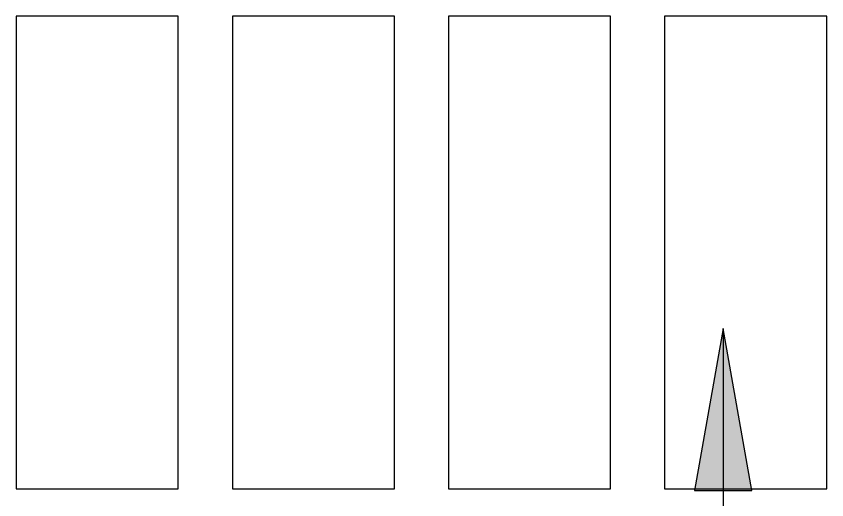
# Model space of a CAD drawing. Header units: millimetres. Extents: x -853432 to -773672, y -18171 to 22484.
# Drawn here: x -835032 to -833532, y -3692 to -2796 of the extents above; entities that cross this region are included whole.
import ezdxf
from ezdxf.xclip import XClip

# ---------------------------------------------------------------- set-up
doc = ezdxf.new("R2010")
doc.units = ezdxf.units.MM
doc.header["$XCLIPFRAME"] = 0
doc.layers.add('000 - WIPEOUT', color=250, linetype='Continuous')
doc.layers.add('A11_ALU.SOLID SHEET', color=2, linetype='Continuous')
doc.layers.add('A-ANNO-NOTE', color=3, linetype='Continuous', lineweight=25)

# ---------------------------------------------------------------- blocks, each defined once
blk = doc.blocks.new('*U1083')
at = {"color": 3}
for points in [[(-437.5, 1750), (437.5, 1750), (437.5, 1450), (-437.5, 1450)], [(-437.5, 1350), (437.5, 1350), (437.5, 1050), (-437.5, 1050)], [(-437.5, 950), (437.5, 950), (437.5, 650), (-437.5, 650)], [(-437.5, 550), (437.5, 550), (437.5, 250), (-437.5, 250)]]:
    blk.add_wipeout(points, dxfattribs=at).dxf.layer = '000 - WIPEOUT'
at = {"layer": 'A11_ALU.SOLID SHEET', "color": 0, "linetype": 'ByBlock'}
for points in [[(-437.5, 1450), (437.5, 1450), (437.5, 1750), (-437.5, 1750)], [(-437.5, 1050), (437.5, 1050), (437.5, 1350), (-437.5, 1350)], [(-437.5, 650), (437.5, 650), (437.5, 950), (-437.5, 950)], [(-437.5, 250), (437.5, 250), (437.5, 550), (-437.5, 550)]]:
    blk.add_lwpolyline(points, close=True, dxfattribs=at)
blk = doc.blocks.new('*U1213')
at = {"layer": 'A11_ALU.SOLID SHEET', "color": 0, "linetype": 'ByBlock', "rotation": 90}
blk.add_blockref('*U1083', (-88600, -6813), dxfattribs=at)

msp = doc.modelspace()

# ---------------------------------------------------------------- block references
at = {"layer": 'A11_ALU.SOLID SHEET'}
ref = msp.add_blockref('*U1213', (-744682.4, 3579), dxfattribs=at)
XClip(ref).set_block_clipping_path([(-104690.1238047112, -9620.0029952966), (-34092.6543255156, 14392.9971737705)])

# ---------------------------------------------------------------- next in the draw order: hatches: boundary and pattern name
at = {"layer": 'A-ANNO-NOTE'}
msp.add_hatch(color=256, dxfattribs=at).paths.add_polyline_path([(-833724, -3374.8), (-833776.9, -3674.8), (-833671.1, -3674.8)])

# ---------------------------------------------------------------- next in the draw order: linework, layer by layer
for p, q in [((-833724, -3374.8), (-833776.9, -3674.8)), ((-833671.1, -3674.8), (-833724, -3374.8)), ((-833724, -3374.8), (-833724, -10818.3)), ((-833776.9, -3674.8), (-833671.1, -3674.8))]:
    msp.add_line(p, q, dxfattribs=at)

doc.saveas('drawing.dxf')
